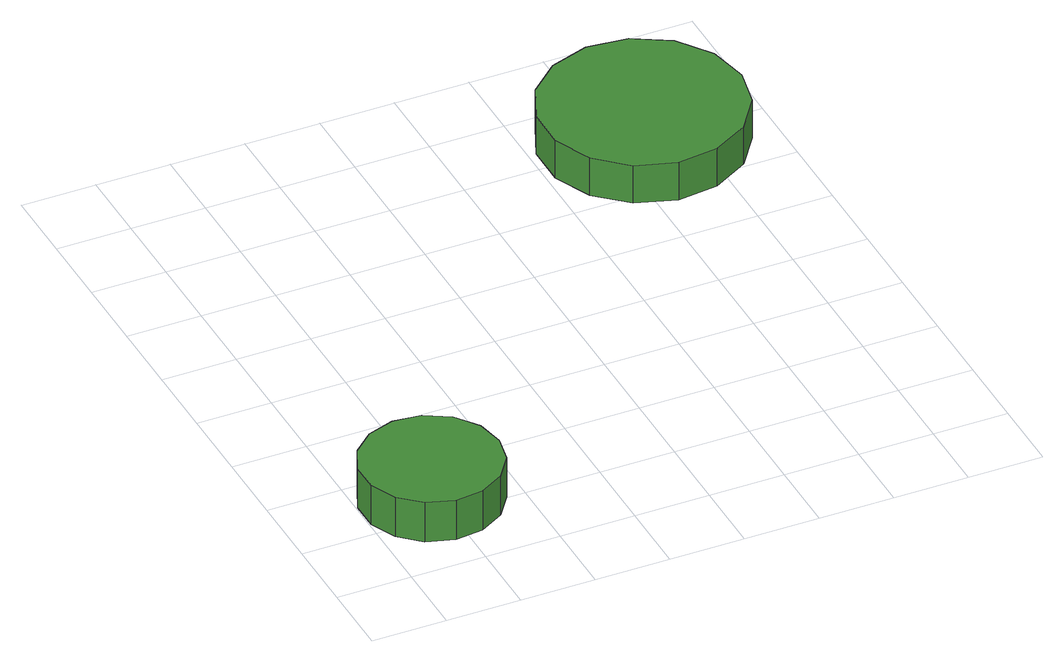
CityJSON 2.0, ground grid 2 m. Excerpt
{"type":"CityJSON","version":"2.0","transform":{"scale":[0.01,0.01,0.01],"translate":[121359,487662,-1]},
"CityObjects":{
"tree1":{"type":"SolitaryVegetationObject","attributes":{"function":"something"},"geometry":[{"type":"MultiSurface","lod":"1","boundaries":[[[0,1,2,3,4,5,6,7,8,9,10,11,12,13,14]],[[15,16,17,18,19,20,21,22,23,24,25,26,27,28,29]],[[0,29,28,1]],[[1,28,27,2]],[[2,27,26,3]],[[3,26,25,4]],[[4,25,24,5]],[[5,24,23,6]],[[6,23,22,7]],[[7,22,21,8]],[[8,21,20,9]],[[9,20,19,10]],[[10,19,18,11]],[[11,18,17,12]],[[12,17,16,13]],[[13,16,15,14]],[[14,15,29,0]]]}]},
"tree2":{"type":"SolitaryVegetationObject","attributes":{"function":"something"},"geometry":[{"type":"MultiSurface","lod":"1","boundaries":[[[30,31,32,33,34,35,36,37,38,39,40,41,42,43,44]],[[45,46,47,48,49,50,51,52,53,54,55,56,57,58,59]],[[30,59,58,31]],[[31,58,57,32]],[[32,57,56,33]],[[33,56,55,34]],[[34,55,54,35]],[[35,54,53,36]],[[36,53,52,37]],[[37,52,51,38]],[[38,51,50,39]],[[39,50,49,40]],[[40,49,48,41]],[[41,48,47,42]],[[42,47,46,43]],[[43,46,45,44]],[[44,45,59,30]]]}]}
},
"vertices":[
[366,277,193],[351,351,193],[306,413,193],[240,451,193],[165,459,193],[92,435,193],[36,384,193],[5,315,193],[5,239,193],[36,169,193],[92,119,193],[165,95,193],[240,103,193],[306,141,193],[351,203,193],[351,203,76],[306,141,76],[240,103,76],[165,95,76],[92,119,76],[36,169,76],[5,239,76],[5,315,76],[36,384,76],[92,435,76],[165,459,76],[240,451,76],[306,413,76],[351,351,76],[366,277,76],
[1547,1404,190],[1524,1512,190],[1459,1602,190],[1363,1657,190],[1253,1669,190],[1148,1634,190],[1066,1560,190],[1021,1460,190],[1021,1349,190],[1066,1248,190],[1148,1174,190],[1253,1140,190],[1363,1152,190],[1459,1207,190],[1524,1296,190],[1524,1296,78],[1459,1207,78],[1363,1152,78],[1253,1140,78],[1148,1174,78],[1066,1248,78],[1021,1349,78],[1021,1460,78],[1066,1560,78],[1148,1634,78],[1253,1669,78],[1363,1657,78],[1459,1602,78],[1524,1512,78],[1547,1404,78]
]}
